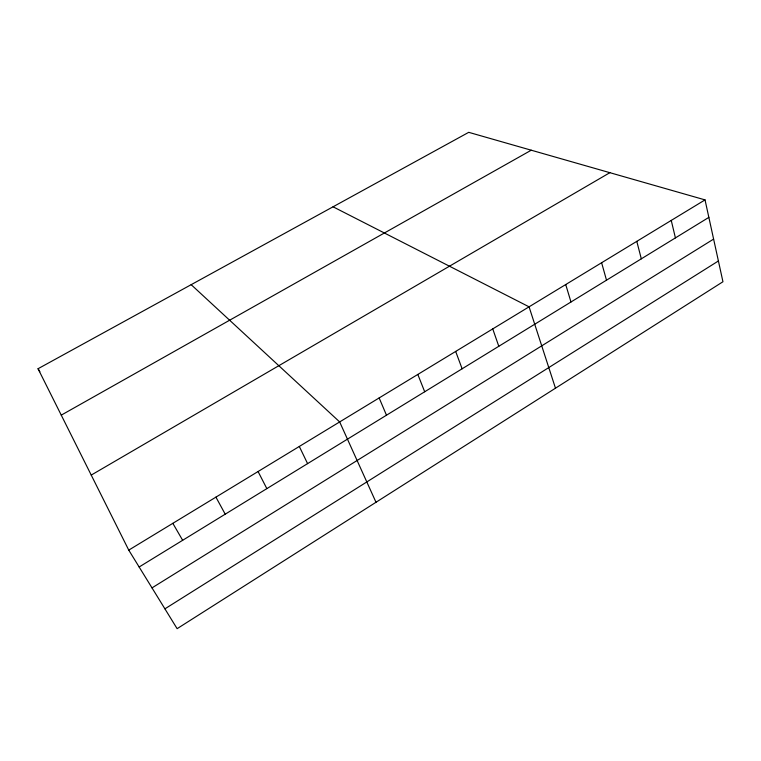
<?xml version="1.0" encoding="UTF-8"?>
<svg xmlns="http://www.w3.org/2000/svg" width="761" height="761" viewBox="0 0 761 761"><rect width="100%" height="100%" fill="white"/><g stroke="black" fill="none" stroke-linecap="round" stroke-linejoin="round"><path stroke-width="1.14" d="M164.918 608.838L718.403 260.975M152.01 587.882L713.609 239.097M139.149 566.993L708.852 217.38M128.752 550.117L705.028 199.886L722.95 281.751L177.123 628.672L128.752 550.117L38.05 368.724L468.728 132.328L705.028 199.886M91.234 475.083L609.865 172.68M61.261 415.135L531.254 150.202M333.052 206.802L529.066 306.826L555.473 388.196M191.173 284.671L339.663 421.936L376.001 502.27M38.05 368.724L39.876 371.749M172.833 523.33L182.659 540.291M215.924 497.142L225.218 514.179M258.074 471.525L266.845 488.629M299.311 446.46L307.587 463.63M379.149 397.936L386.483 415.211M417.818 374.441L424.695 391.763M455.668 351.439L462.127 368.79M492.748 328.904L498.797 346.293M565.718 284.547L570.978 301.993M601.618 262.735L606.507 280.191M636.795 241.361L641.314 258.835M671.25 220.414L675.416 237.898"/></g></svg>
